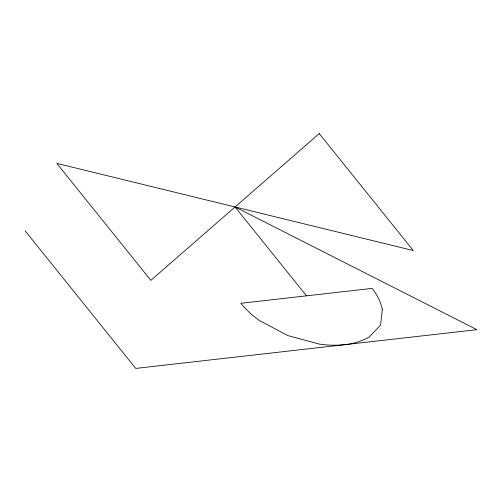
<?xml version="1.0" encoding="UTF-8"?>
<svg xmlns="http://www.w3.org/2000/svg" width="502" height="502" viewBox="0 0 502 502"><rect width="100%" height="100%" fill="white"/><g stroke="black" fill="none" stroke-linecap="round" stroke-linejoin="round"><path stroke-width="0.75" d="M306.496 295.835L235.043 206.968L476.9 329.676L135.741 368.418L25.1 230.813M382.317 309.257L380.598 325.032L369.265 337.018A59.016 54.523 -3.8 0 1 345.683 344.573A92.431 85.39 -3.8 0 1 319.103 344.033L287.815 335.568L259.597 320.59A92.431 85.39 -3.8 0 1 240.891 303.29L372.107 288.386A59.016 54.523 -3.8 0 1 382.317 309.257M319.234 133.582L150.857 280.361L56.801 163.382L413.284 250.554L319.234 133.582"/></g></svg>
